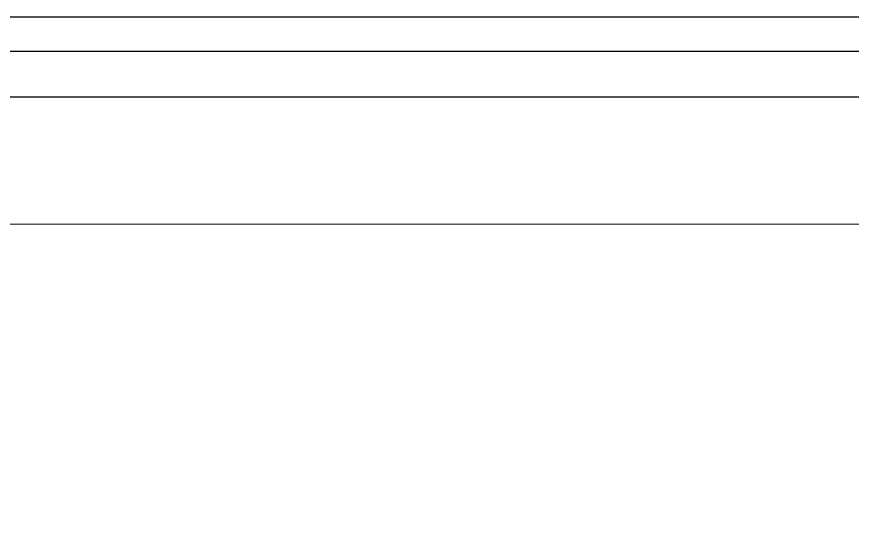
# Model space of a CAD drawing. Header units: millimetres. Extents: x 8159 to 14952, y 6817 to 11888.
# Drawn here: x 8980 to 9974, y 9058 to 9663 of the extents above; entities that cross this region are included whole.
import ezdxf

# ---------------------------------------------------------------- set-up
doc = ezdxf.new("R2010")
doc.units = ezdxf.units.MM
doc.header["$LTSCALE"] = 5
doc.layers.add('anted', color=10, linetype='Continuous', lineweight=0)
doc.layers.add('YAZI', color=250, linetype='Continuous', lineweight=30)

msp = doc.modelspace()

# ---------------------------------------------------------------- linework, layer by layer
at = {"layer": 'anted', "ltscale": 3, "extrusion": (0, 0.010673, 0.999943), "elevation": 217.92}
msp.add_lwpolyline([(11856.76, 9414.68), (11856.76, 7096.25), (8385.9, 7096.25), (8385.9, 9414.68)], close=True, dxfattribs=at)
msp.add_lwpolyline([(11856.76, 9414.68), (11856.76, 7096.25), (8385.9, 7096.25), (8385.9, 9414.68)], close=True, dxfattribs=at)
msp.add_lwpolyline([(11856.76, 9414.68), (11856.76, 7096.25), (8385.9, 7096.25), (8385.9, 9414.68)], close=True, dxfattribs=at)
msp.add_lwpolyline([(11856.76, 9414.68), (11856.76, 7096.25), (8385.9, 7096.25), (8385.9, 9414.68)], close=True, dxfattribs=at)
at = {"layer": 'YAZI', "linetype": 'Continuous', "ltscale": 10, "extrusion": (0, 0.010673, 0.999943), "elevation": 240.51}
for points in [[(8159.11, 9661.15), (12372.47, 9661.15), (12372.47, 6815.05), (8159.11, 6815.05)], [(8159.11, 9661.15), (12372.47, 9661.15), (12372.47, 6815.05), (8159.11, 6815.05)], [(8159.11, 9661.15), (12372.47, 9661.15), (12372.47, 6815.05), (8159.11, 6815.05)], [(8159.11, 9661.15), (12372.47, 9661.15), (12372.47, 6815.05), (8159.11, 6815.05)], [(8199.97, 9620.29), (12331.6, 9620.29), (12331.6, 6855.91), (8199.97, 6855.91)], [(8254.37, 9565.89), (12277.2, 9565.89), (12277.2, 6910.31), (8254.37, 6910.31)]]:
    msp.add_lwpolyline(points, close=True, dxfattribs=at)

doc.saveas('drawing.dxf')
